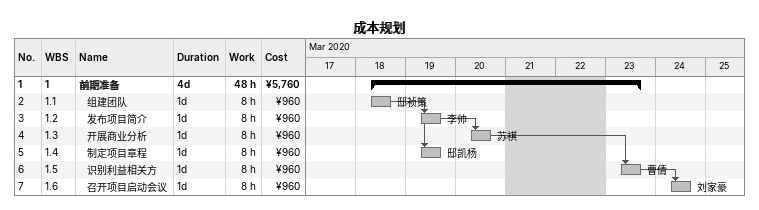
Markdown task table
成本规划

| ID | WBS | Task | Duration | Start | Finish | Predecessors | Resources | Work (h) | Cost (¥) |
|---|---|---|---|---|---|---|---|---|---|
| 1 | 1 | **前期准备** | 4d | 2020-03-18 | 2020-03-23 |  |  | 48 | 5760 |
| 2 | 1.1 | 组建团队 | 1d | 2020-03-18 | 2020-03-18 |  | 邸祯策 | 8 | 960 |
| 3 | 1.2 | 发布项目简介 | 1d | 2020-03-19 | 2020-03-19 | 2 | 李帅 | 8 | 960 |
| 4 | 1.3 | 开展商业分析 | 1d | 2020-03-20 | 2020-03-20 | 3 | 苏祺 | 8 | 960 |
| 5 | 1.4 | 制定项目章程 | 1d | 2020-03-19 | 2020-03-19 | 2 | 邸凯杨 | 8 | 960 |
| 6 | 1.5 | 识别利益相关方 | 1d | 2020-03-23 | 2020-03-23 | 4 | 曹倩 | 8 | 960 |
| 7 | 1.6 | 召开项目启动会议 | 1d | 2020-03-24 | 2020-03-24 | 6 | 刘家豪 | 8 | 960 |
